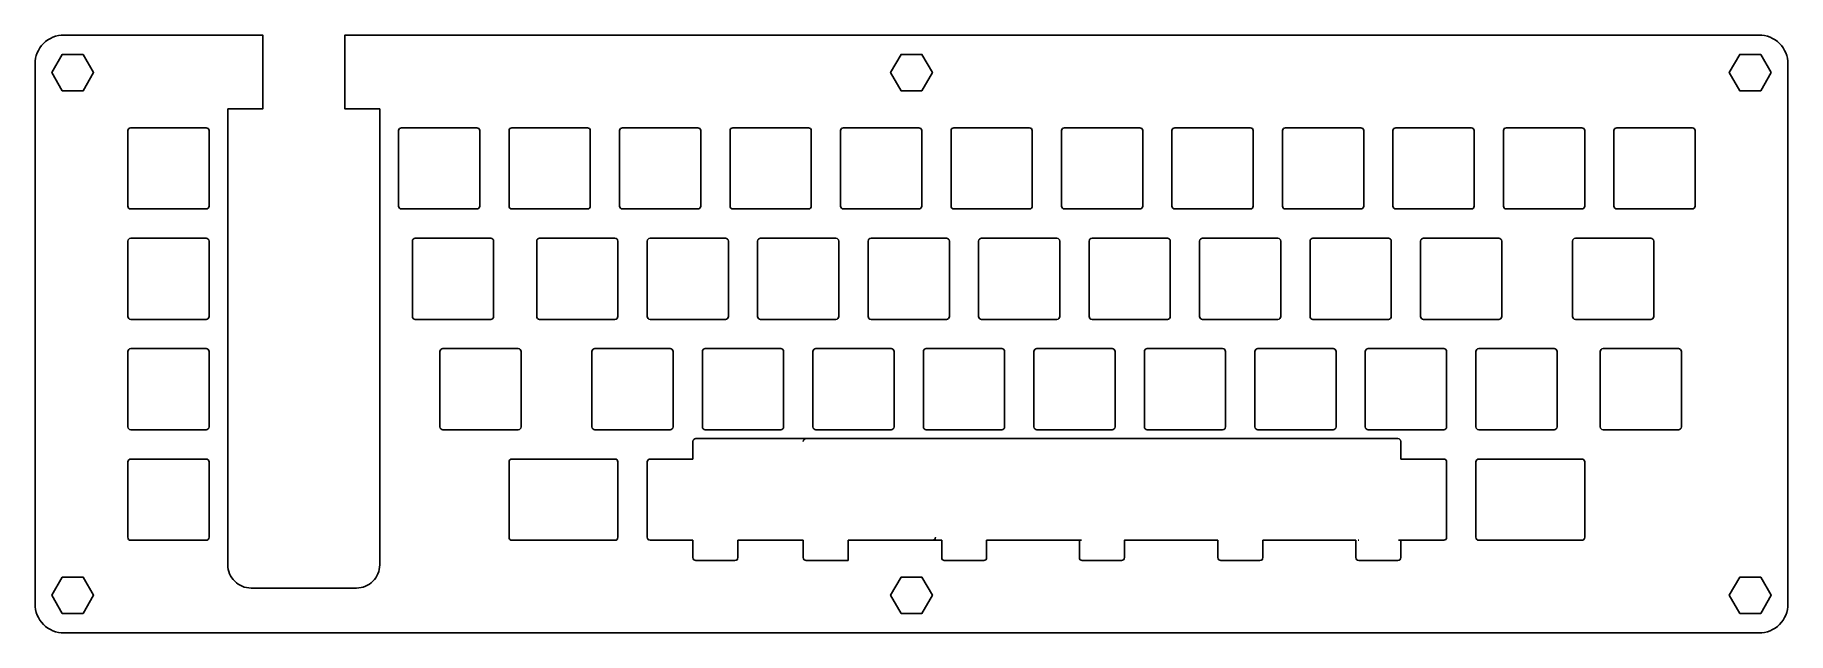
# Model space of a CAD drawing. Header units: millimetres. Extents: x -13 to 289, y -90 to 13.
import ezdxf

# ---------------------------------------------------------------- set-up
doc = ezdxf.new("R2010")
doc.units = ezdxf.units.MM
doc.layers.get('0').update_dxf_attribs({"linetype": 'CONTINUOUS'})

msp = doc.modelspace()

# ---------------------------------------------------------------- linework, layer by layer
for p, q in [((99.95, -56.63), (99.95, -59.68)), ((107.2, -56.13), (100.45, -56.13)), ((107.7, -56.13), (107.2, -56.13)), ((214.75, -56.13), (107.7, -56.13)), ((119.47, -56.13), (126.72, -56.13)), ((126.72, -56.13), (143.22, -56.13)), ((143.22, -56.13), (150.09, -56.13)), ((167.09, -56.13), (174.34, -56.13)), ((174.34, -56.13), (190.47, -56.13)), ((190.47, -56.13), (197.72, -56.13)), ((214.75, -56.13), (221.5, -56.13)), ((222, -56.63), (222, -59.68)), ((92.06, -60.17), (92.06, -73.17)), ((99.95, -59.68), (92.56, -59.68)), ((229.39, -59.68), (222, -59.68)), ((229.89, -73.17), (229.89, -60.17)), ((92.56, -73.68), (99.95, -73.68)), ((99.95, -73.68), (99.95, -76.68)), ((107.7, -76.68), (107.7, -73.68)), ((107.7, -73.68), (118.97, -73.68)), ((118.97, -76.68), (118.97, -73.68)), ((126.72, -73.68), (126.72, -77.18)), ((128.28, -73.68), (141.28, -73.68)), ((142.84, -73.68), (142.84, -76.68)), ((150.59, -73.68), (150.59, -76.68)), ((150.59, -73.68), (166.59, -73.68)), ((154.47, -73.68), (166.97, -73.68)), ((166.59, -76.68), (166.59, -73.68)), ((174.34, -73.68), (174.34, -76.68)), ((175.9, -73.68), (188.9, -73.68)), ((190.47, -76.68), (190.47, -73.68)), ((198.22, -73.68), (198.22, -76.68)), ((198.22, -73.68), (214.25, -73.68)), ((214.25, -76.68), (214.25, -73.68)), ((214.62, -73.68), (214.75, -73.68)), ((221.62, -73.68), (229.39, -73.68)), ((222, -73.68), (222, -76.68)), ((100.45, -77.18), (107.2, -77.18)), ((100.82, -77.18), (106.82, -77.18)), ((126.72, -77.18), (119.47, -77.18)), ((119.84, -77.18), (125.84, -77.18)), ((150.09, -77.18), (143.22, -77.18)), ((143.34, -77.18), (143.22, -77.18)), ((143.72, -77.18), (149.72, -77.18)), ((173.84, -77.18), (167.09, -77.18)), ((167.47, -77.18), (173.47, -77.18)), ((197.72, -77.18), (190.97, -77.18)), ((191.34, -77.18), (197.34, -77.18)), ((221.5, -77.18), (214.75, -77.18)), ((215.12, -77.18), (221.12, -77.18))]:
    msp.add_line(p, q)
for points in [[(283.75, 13.48), (39.95, 13.48), (39.95, 0.72), (45.95, 0.72), (45.95, -76.92), (45.95, -77.92, -0.414214), (41.95, -81.92), (23.77, -81.92, -0.414214), (19.77, -77.92), (19.77, -76.92), (19.77, 0.72), (25.78, 0.72), (25.78, 13.48), (-8.48, 13.48, 0.414214), (-13.48, 8.48), (-13.48, -84.67, 0.414214), (-8.48, -89.67), (283.75, -89.67, 0.414214), (288.75, -84.67), (288.75, 8.48, 0.414214)], [(16.02, -16.53, 0.414214), (16.53, -16.02), (16.53, -3.02, 0.414214), (16.02, -2.53), (13.78, -2.53), (5.28, -2.53), (3.02, -2.53, 0.414214), (2.52, -3.02), (2.52, -16.02, 0.414214), (3.02, -16.53), (5.28, -16.53), (13.78, -16.53)], [(63.2, -3.02, 0.414214), (62.7, -2.53), (49.7, -2.53, 0.414214), (49.2, -3.02), (49.2, -16.02, 0.414214), (49.7, -16.53), (62.7, -16.53, 0.414214), (63.2, -16.02)], [(68.25, -3.02), (68.25, -16.02, 0.414214), (68.75, -16.53), (81.75, -16.53, 0.414214), (82.25, -16.02), (82.25, -3.02, 0.414214), (81.75, -2.53), (68.75, -2.53, 0.414214)], [(101.3, -3.02, 0.414214), (100.8, -2.53), (87.8, -2.53, 0.414214), (87.3, -3.02), (87.3, -16.02, 0.414214), (87.8, -16.53), (100.8, -16.53, 0.414214), (101.3, -16.02)], [(119.85, -2.53), (106.85, -2.53, 0.414214), (106.35, -3.02), (106.35, -16.02, 0.414214), (106.85, -16.53), (119.85, -16.53, 0.414214), (120.35, -16.02), (120.35, -3.02, 0.414214)], [(138.9, -16.53, 0.414214), (139.4, -16.02), (139.4, -3.02, 0.414214), (138.9, -2.53), (125.9, -2.53, 0.414214), (125.4, -3.02), (125.4, -16.02, 0.414214), (125.9, -16.53)], [(144.45, -16.02, 0.414214), (144.95, -16.53), (157.95, -16.53, 0.414214), (158.45, -16.02), (158.45, -3.02, 0.414214), (157.95, -2.53), (144.95, -2.53, 0.414214), (144.45, -3.02)], [(177.5, -16.02), (177.5, -3.02, 0.414214), (177, -2.53), (164, -2.53, 0.414214), (163.5, -3.02), (163.5, -16.02, 0.414214), (164, -16.53), (177, -16.53, 0.414214)], [(182.55, -16.02, 0.414214), (183.05, -16.53), (196.05, -16.53, 0.414214), (196.55, -16.02), (196.55, -3.02, 0.414214), (196.05, -2.53), (183.05, -2.53, 0.414214), (182.55, -3.02)], [(215.6, -3.02, 0.414214), (215.1, -2.53), (202.1, -2.53, 0.414214), (201.6, -3.02), (201.6, -16.02, 0.414214), (202.1, -16.53), (215.1, -16.53, 0.414214), (215.6, -16.02)], [(234.65, -16.02), (234.65, -3.02, 0.414214), (234.15, -2.53), (221.15, -2.53, 0.414214), (220.65, -3.02), (220.65, -16.02, 0.414214), (221.15, -16.53), (234.15, -16.53, 0.414214)], [(253.2, -16.53, 0.414214), (253.7, -16.02), (253.7, -3.02, 0.414214), (253.2, -2.53), (240.2, -2.53, 0.414214), (239.7, -3.02), (239.7, -16.02, 0.414214), (240.2, -16.53)], [(272.25, -16.53, 0.414214), (272.75, -16.02), (272.75, -3.02, 0.414214), (272.25, -2.53), (259.25, -2.53, 0.414214), (258.75, -3.02), (258.75, -16.02, 0.414214), (259.25, -16.53)], [(16.53, -22.07, 0.414214), (16.02, -21.58), (13.78, -21.58), (5.28, -21.58), (3.02, -21.58, 0.414214), (2.52, -22.07), (2.52, -35.08, 0.414214), (3.02, -35.58), (5.28, -35.58), (13.78, -35.58), (16.02, -35.58, 0.414214), (16.53, -35.08)], [(65.58, -35.08), (65.58, -22.07, 0.414214), (65.08, -21.58), (52.08, -21.58, 0.414214), (51.58, -22.07), (51.58, -35.08, 0.414214), (52.08, -35.58), (65.08, -35.58, 0.414214)], [(87.01, -22.07, 0.414214), (86.51, -21.58), (73.51, -21.58, 0.414214), (73.01, -22.07), (73.01, -35.08, 0.414214), (73.51, -35.58), (86.51, -35.58, 0.414214), (87.01, -35.08)], [(105.56, -35.58, 0.414214), (106.06, -35.08), (106.06, -22.07, 0.414214), (105.56, -21.58), (92.56, -21.58, 0.414214), (92.06, -22.07), (92.06, -35.08, 0.414214), (92.56, -35.58)], [(124.61, -21.58), (111.61, -21.58, 0.414214), (111.11, -22.07), (111.11, -35.08, 0.414214), (111.61, -35.58), (124.61, -35.58, 0.414214), (125.11, -35.08), (125.11, -22.07, 0.414214)], [(130.16, -22.07), (130.16, -35.08, 0.414214), (130.66, -35.58), (143.66, -35.58, 0.414214), (144.16, -35.08), (144.16, -22.07, 0.414214), (143.66, -21.58), (130.66, -21.58, 0.414214)], [(162.71, -35.58, 0.414214), (163.21, -35.08), (163.21, -22.07, 0.414214), (162.71, -21.58), (149.71, -21.58, 0.414214), (149.21, -22.07), (149.21, -35.08, 0.414214), (149.71, -35.58)], [(181.76, -35.58, 0.414214), (182.26, -35.08), (182.26, -22.07, 0.414214), (181.76, -21.58), (168.76, -21.58, 0.414214), (168.26, -22.07), (168.26, -35.08, 0.414214), (168.76, -35.58)], [(187.81, -21.58, 0.414214), (187.31, -22.07), (187.31, -35.08, 0.414214), (187.81, -35.58), (200.81, -35.58, 0.414214), (201.31, -35.08), (201.31, -22.07, 0.414214), (200.81, -21.58)], [(220.36, -35.08), (220.36, -22.07, 0.414214), (219.86, -21.58), (206.86, -21.58, 0.414214), (206.36, -22.07), (206.36, -35.08, 0.414214), (206.86, -35.58), (219.86, -35.58, 0.414214)], [(238.91, -21.58), (225.91, -21.58, 0.414214), (225.41, -22.07), (225.41, -35.08, 0.414214), (225.91, -35.58), (238.91, -35.58, 0.414214), (239.41, -35.08), (239.41, -22.07, 0.414214)], [(252.1, -21.58, 0.414214), (251.6, -22.07), (251.6, -35.08, 0.414214), (252.1, -35.58), (265.1, -35.58, 0.414214), (265.6, -35.08), (265.6, -22.07, 0.414214), (265.1, -21.58)], [(16.02, -54.62, 0.414214), (16.53, -54.13), (16.53, -41.12, 0.414214), (16.02, -40.63), (13.78, -40.63), (5.28, -40.63), (3.02, -40.63, 0.414214), (2.52, -41.12), (2.52, -54.13, 0.414214), (3.02, -54.62), (5.28, -54.62), (13.78, -54.62)], [(70.34, -41.12, 0.414214), (69.84, -40.63), (56.84, -40.63, 0.414214), (56.34, -41.12), (56.34, -54.13, 0.414214), (56.84, -54.62), (69.84, -54.62, 0.414214), (70.34, -54.13)], [(82.53, -41.12), (82.53, -54.13, 0.414214), (83.03, -54.62), (96.03, -54.62, 0.414214), (96.54, -54.13), (96.54, -41.12, 0.414214), (96.03, -40.63), (83.03, -40.63, 0.414214)], [(115.59, -54.13), (115.59, -41.12, 0.414214), (115.08, -40.63), (102.09, -40.63, 0.414214), (101.59, -41.12), (101.59, -54.13, 0.414214), (102.09, -54.62), (115.08, -54.62, 0.414214)], [(120.64, -41.12), (120.64, -54.13, 0.414214), (121.14, -54.62), (134.13, -54.62, 0.414214), (134.63, -54.13), (134.63, -41.12, 0.414214), (134.13, -40.63), (121.14, -40.63, 0.414214)], [(153.19, -54.62, 0.414214), (153.69, -54.13), (153.69, -41.12, 0.414214), (153.19, -40.63), (140.19, -40.63, 0.414214), (139.69, -41.12), (139.69, -54.13, 0.414214), (140.19, -54.62)], [(172.24, -54.62, 0.414214), (172.73, -54.13), (172.73, -41.12, 0.414214), (172.24, -40.63), (159.24, -40.63, 0.414214), (158.74, -41.12), (158.74, -54.13, 0.414214), (159.24, -54.62)], [(178.29, -54.62), (191.28, -54.62, 0.414214), (191.78, -54.13), (191.78, -41.12, 0.414214), (191.28, -40.63), (178.29, -40.63, 0.414214), (177.79, -41.12), (177.79, -54.13, 0.414214)], [(210.84, -41.12, 0.414214), (210.34, -40.63), (197.34, -40.63, 0.414214), (196.84, -41.12), (196.84, -54.13, 0.414214), (197.34, -54.62), (210.34, -54.62, 0.414214), (210.84, -54.13)], [(229.39, -40.63), (216.38, -40.63, 0.414214), (215.88, -41.12), (215.88, -54.13, 0.414214), (216.38, -54.62), (229.39, -54.62, 0.414214), (229.89, -54.13), (229.89, -41.12, 0.414214)], [(234.93, -54.13, 0.414214), (235.44, -54.62), (248.44, -54.62, 0.414214), (248.94, -54.13), (248.94, -41.12, 0.414214), (248.44, -40.63), (235.44, -40.63, 0.414214), (234.93, -41.12)], [(256.87, -40.63, 0.414214), (256.37, -41.12), (256.37, -54.13, 0.414214), (256.87, -54.62), (269.87, -54.62, 0.414214), (270.37, -54.13), (270.37, -41.12, 0.414214), (269.87, -40.63)], [(3.02, -59.68, 0.414214), (2.52, -60.17), (2.52, -73.17, 0.414214), (3.02, -73.68), (5.28, -73.68), (13.78, -73.68), (16.02, -73.68, 0.414214), (16.53, -73.17), (16.53, -60.17, 0.414214), (16.02, -59.68), (13.78, -59.68), (5.28, -59.68)], [(68.75, -59.68, 0.414214), (68.25, -60.17), (68.25, -73.17, 0.414214), (68.75, -73.68), (73.51, -73.68), (81.75, -73.68), (86.51, -73.68, 0.414214), (87.01, -73.17), (87.01, -60.17, 0.414214), (86.51, -59.68), (81.75, -59.68), (73.51, -59.68)], [(234.93, -60.17), (234.93, -73.17, 0.414214), (235.44, -73.68), (240.2, -73.68), (248.44, -73.68), (253.2, -73.68, 0.414214), (253.7, -73.17), (253.7, -60.17, 0.414214), (253.2, -59.68), (248.44, -59.68), (240.2, -59.68), (235.44, -59.68, 0.414214)]]:
    msp.add_lwpolyline(points, format="xyb", close=True)
for points in [[(-5.18, 10.12), (-8.79, 10.12), (-10.59, 7), (-8.79, 3.87), (-5.18, 3.87), (-3.38, 7)], [(139.44, 3.87), (141.24, 7), (139.44, 10.12), (135.83, 10.12), (134.02, 7), (135.83, 3.87)], [(285.86, 7), (284.05, 10.12), (280.44, 10.12), (278.64, 7), (280.44, 3.87), (284.05, 3.87)], [(142.84, -73.68), (126.72, -73.68)], [(190.47, -73.68), (174.34, -73.68)], [(-5.18, -86.3), (-3.38, -83.18), (-5.18, -80.05), (-8.79, -80.05), (-10.59, -83.18), (-8.79, -86.3)], [(135.83, -86.3), (139.44, -86.3), (141.24, -83.18), (139.44, -80.05), (135.83, -80.05), (134.02, -83.18)], [(280.44, -86.3), (284.05, -86.3), (285.86, -83.18), (284.05, -80.05), (280.44, -80.05), (278.64, -83.18)]]:
    msp.add_lwpolyline(points, close=True)
for centre, start, end in [((100.45, -56.63), 90, 180), ((119.47, -56.63), 90, 180), ((221.5, -56.63), 0, 90), ((92.56, -60.17), 90, 180), ((229.39, -60.17), 0, 90), ((92.56, -73.17), 180, 270), ((141.28, -73.17), -90, 0), ((229.39, -73.17), -90, 0), ((100.45, -76.68), 180, 270), ((107.2, -76.68), -90, 0), ((119.47, -76.68), 180, 270), ((143.34, -76.68), 180, 270), ((150.09, -76.68), -90, 0), ((167.09, -76.68), 180, 270), ((173.84, -76.68), -90, 0), ((190.97, -76.68), 180, 270), ((197.72, -76.68), -90, 0), ((214.75, -76.68), 180, 270), ((221.5, -76.68), -90, 0)]:
    msp.add_arc(centre, 0.5, start, end)

doc.saveas('drawing.dxf')
